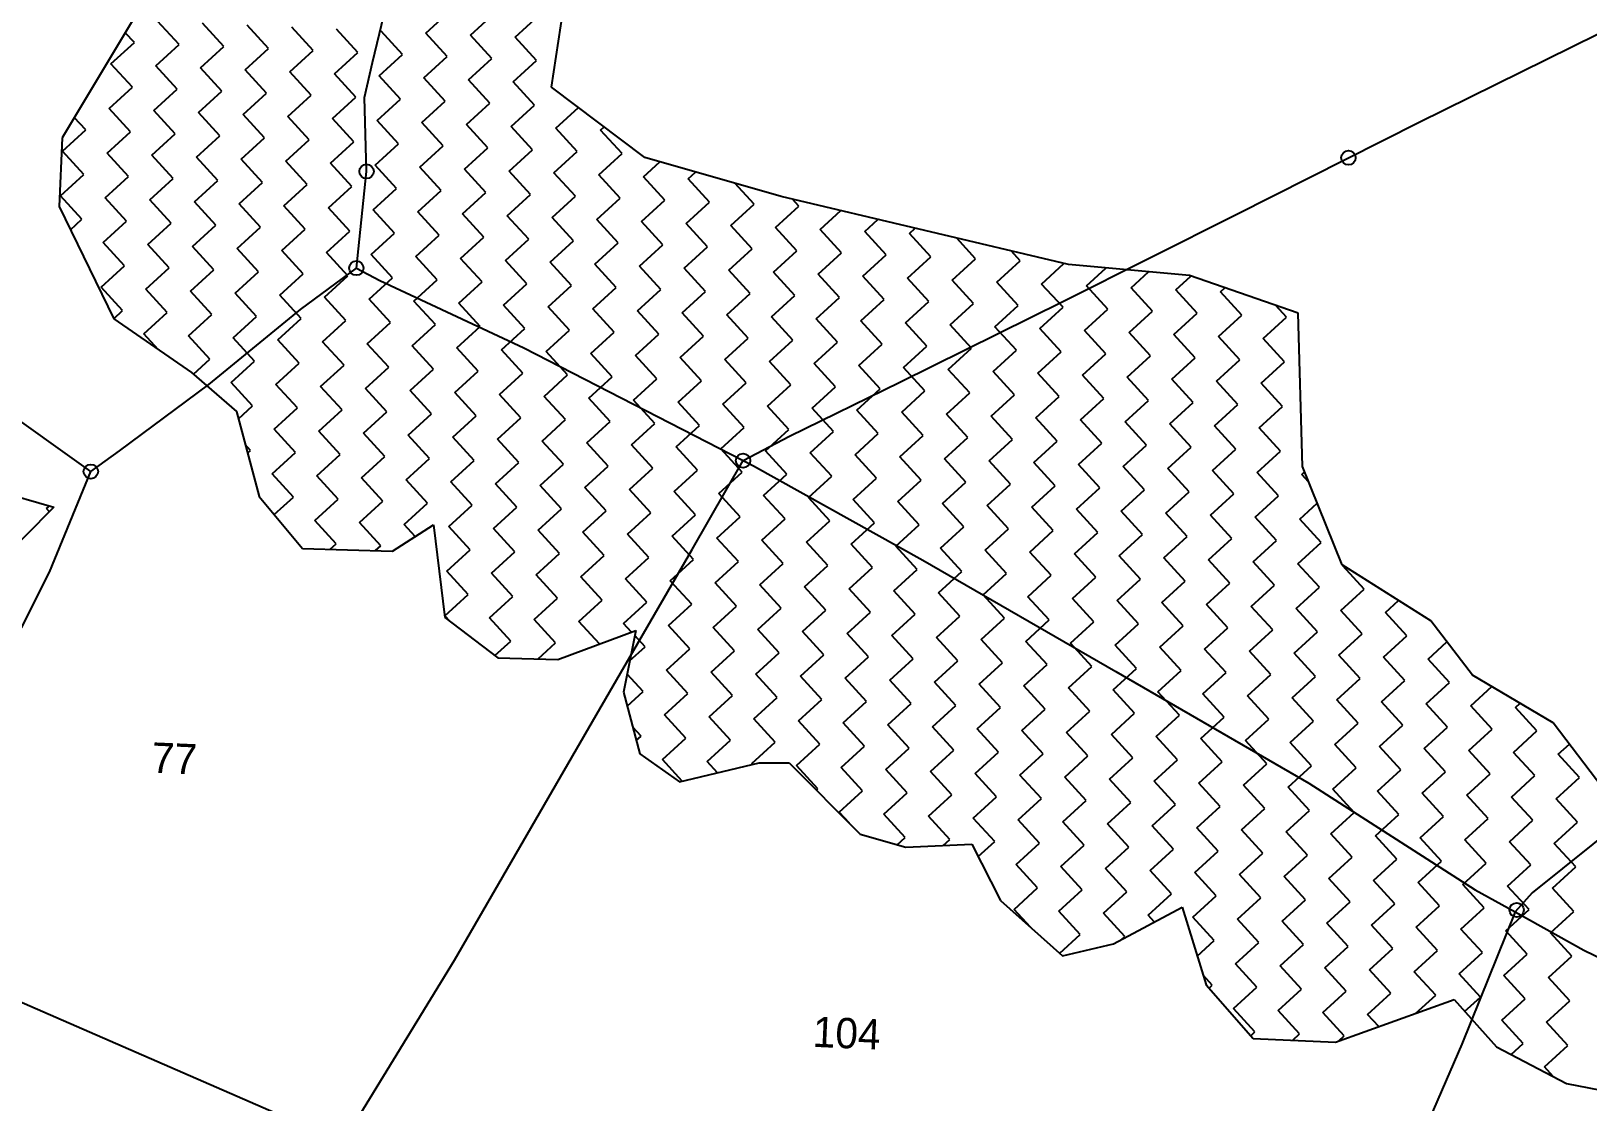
# Model space of a CAD drawing. Header units: metres. Extents: x 325382 to 334163, y 1808984 to 1815491.
# Drawn here: x 330274 to 331198, y 1812222 to 1812858 of the extents above; entities that cross this region are included whole.
import ezdxf

# ---------------------------------------------------------------- set-up
doc = ezdxf.new("R2010")
doc.units = ezdxf.units.M
doc.header["$MEASUREMENT"] = 0
for name, color, linetype in [('POLY_HATCH', 12, 'Continuous'), ('POLY_PARCEL', 6, 'Continuous'), ('TEXT_PARCEL', 7, 'Continuous')]:
    doc.layers.add(name, color=color, linetype=linetype)
doc.styles.add('TEXT_MAP', font='', dxfattribs={"height": 1.8})
doc.styles.get('TEXT_MAP').set_extended_font_data('Kruti Dev 050')

msp = doc.modelspace()

# ---------------------------------------------------------------- linework, layer by layer
for centre in [(331055.61, 1812782.65), (330472.89, 1812774.54), (330466.86, 1812717.14), (330696.37, 1812602.82), (330309.29, 1812596.34), (331155.44, 1812336.03)]:
    msp.add_circle(centre, 4.26)
at = {"layer": 'POLY_HATCH'}
for p, q in [((330343.55, 1812879.92), (330292.23, 1812794.44)), ((330582.59, 1812824.52), (330589.51, 1812870.01)), ((330638.05, 1812782.83), (330582.59, 1812824.52)), ((330292.23, 1812794.44), (330290.43, 1812753.73)), ((330718.88, 1812759.64), (330638.05, 1812782.83)), ((330290.43, 1812753.73), (330322.88, 1812687.02)), ((330889.47, 1812719.18), (330718.88, 1812759.64)), ((330961.22, 1812712.74), (330889.47, 1812719.18)), ((331025.72, 1812690.28), (330961.22, 1812712.74)), ((331028.29, 1812599.28), (331025.72, 1812690.28)), ((330322.88, 1812687.02), (330369.12, 1812655.07)), ((330369.12, 1812655.07), (330395.65, 1812632.01)), ((330395.65, 1812632.01), (330409.2, 1812581.52)), ((331051.92, 1812541), (331028.29, 1812599.28)), ((330241.23, 1812588.51), (330287.43, 1812575.26)), ((330409.2, 1812581.52), (330435, 1812550.62)), ((330287.43, 1812575.26), (330185.47, 1812472.55)), ((330488.39, 1812549.14), (330512.73, 1812564.7)), ((330512.73, 1812564.7), (330519.28, 1812509.77)), ((330435, 1812550.62), (330488.39, 1812549.14)), ((331104.47, 1812507.62), (331051.92, 1812541)), ((330519.28, 1812509.77), (330550.91, 1812485.66)), ((331129.24, 1812475.45), (331104.47, 1812507.62)), ((330586.4, 1812484.8), (330632.64, 1812501.93)), ((330632.64, 1812501.93), (330625.34, 1812465.34)), ((330550.91, 1812485.66), (330586.4, 1812484.8)), ((331177.11, 1812447.18), (331129.24, 1812475.45)), ((330625.34, 1812465.34), (330635.1, 1812428.7)), ((331206.5, 1812408.27), (331177.11, 1812447.18)), ((330635.1, 1812428.7), (330658.53, 1812412.05)), ((330658.53, 1812412.05), (330705.94, 1812423.45)), ((330705.94, 1812423.45), (330723.7, 1812423.38)), ((330723.7, 1812423.38), (330765.9, 1812381.05)), ((330765.9, 1812381.05), (330792.88, 1812373.22)), ((330792.88, 1812373.22), (330832.05, 1812375.05)), ((330832.05, 1812375.05), (330849.05, 1812341.64)), ((330849.05, 1812341.64), (330885.98, 1812308.78)), ((330916.15, 1812315.96), (330956.9, 1812337.59)), ((330956.9, 1812337.59), (330971.21, 1812291.53)), ((330885.98, 1812308.78), (330916.15, 1812315.96)), ((330971.21, 1812291.53), (330998.95, 1812259.78)), ((331047.89, 1812257.62), (331118.29, 1812282.76)), ((331118.29, 1812282.76), (331143.35, 1812254.68)), ((330998.95, 1812259.78), (331047.89, 1812257.62)), ((331143.35, 1812254.68), (331185.03, 1812232.97)), ((331185.03, 1812232.97), (331237.17, 1812222.86))]:
    msp.add_line(p, q, dxfattribs=at)
at = {"layer": 'POLY_HATCH', "linetype": 'Continuous'}
for p, q in [((330361.63, 1812849.85), (330348.95, 1812863.69)), ((330508.08, 1812856.67), (330521.93, 1812869.35)), ((330534.6, 1812855.5), (330548.45, 1812868.18)), ((330561.12, 1812854.33), (330574.97, 1812867.01)), ((330335.11, 1812851.02), (330329.73, 1812856.89)), ((330388.15, 1812848.68), (330375.47, 1812862.52)), ((330414.67, 1812847.51), (330402, 1812861.35)), ((330441.19, 1812846.34), (330428.52, 1812860.18)), ((330467.71, 1812845.17), (330455.04, 1812859.01)), ((330494.24, 1812844), (330481.56, 1812857.84)), ((330520.76, 1812842.83), (330508.08, 1812856.67)), ((330547.28, 1812841.66), (330534.6, 1812855.5)), ((330573.8, 1812840.49), (330561.12, 1812854.33)), ((330321.26, 1812838.34), (330335.11, 1812851.02)), ((330347.78, 1812837.17), (330361.63, 1812849.85)), ((330374.3, 1812836), (330388.15, 1812848.68)), ((330400.83, 1812834.83), (330414.67, 1812847.51)), ((330427.35, 1812833.66), (330441.19, 1812846.34)), ((330453.87, 1812832.49), (330467.71, 1812845.17)), ((330333.94, 1812824.49), (330321.26, 1812838.34)), ((330360.46, 1812823.32), (330347.78, 1812837.17)), ((330386.98, 1812822.15), (330374.3, 1812836)), ((330480.39, 1812831.32), (330494.24, 1812844)), ((330506.91, 1812830.15), (330520.76, 1812842.83)), ((330533.43, 1812828.98), (330547.28, 1812841.66)), ((330559.95, 1812827.81), (330573.8, 1812840.49)), ((330413.5, 1812820.99), (330400.83, 1812834.83)), ((330440.02, 1812819.82), (330427.35, 1812833.66)), ((330466.54, 1812818.65), (330453.87, 1812832.49)), ((330493.07, 1812817.48), (330480.39, 1812831.32)), ((330519.59, 1812816.31), (330506.91, 1812830.15)), ((330546.11, 1812815.14), (330533.43, 1812828.98)), ((330572.63, 1812813.97), (330559.95, 1812827.81)), ((330320.09, 1812811.82), (330333.94, 1812824.49)), ((330346.61, 1812810.65), (330360.46, 1812823.32)), ((330373.13, 1812809.48), (330386.98, 1812822.15)), ((330399.66, 1812808.31), (330413.5, 1812820.99)), ((330426.18, 1812807.14), (330440.02, 1812819.82)), ((330452.7, 1812805.97), (330466.54, 1812818.65)), ((330479.22, 1812804.8), (330493.07, 1812817.48)), ((330332.77, 1812797.97), (330320.09, 1812811.82)), ((330359.29, 1812796.8), (330346.61, 1812810.65)), ((330385.81, 1812795.63), (330373.13, 1812809.48)), ((330412.33, 1812794.46), (330399.66, 1812808.31)), ((330505.74, 1812803.63), (330519.59, 1812816.31)), ((330532.26, 1812802.46), (330546.11, 1812815.14)), ((330558.78, 1812801.29), (330572.63, 1812813.97)), ((330585.31, 1812800.12), (330598.72, 1812812.4)), ((330292.4, 1812786.47), (330306.25, 1812799.14)), ((330306.25, 1812799.14), (330299.48, 1812806.53)), ((330438.85, 1812793.29), (330426.18, 1812807.14)), ((330465.37, 1812792.12), (330452.7, 1812805.97)), ((330491.9, 1812790.95), (330479.22, 1812804.8)), ((330518.42, 1812789.79), (330505.74, 1812803.63)), ((330544.94, 1812788.62), (330532.26, 1812802.46)), ((330571.46, 1812787.45), (330558.78, 1812801.29)), ((330597.98, 1812786.28), (330585.31, 1812800.12)), ((330611.83, 1812798.95), (330613.98, 1812800.93)), ((330624.5, 1812785.11), (330611.83, 1812798.95)), ((330318.92, 1812785.3), (330332.77, 1812797.97)), ((330345.44, 1812784.13), (330359.29, 1812796.8)), ((330371.97, 1812782.96), (330385.81, 1812795.63)), ((330398.49, 1812781.79), (330412.33, 1812794.46)), ((330425.01, 1812780.62), (330438.85, 1812793.29)), ((330451.53, 1812779.45), (330465.37, 1812792.12)), ((330478.05, 1812778.28), (330491.9, 1812790.95)), ((330504.57, 1812777.11), (330518.42, 1812789.79)), ((330305.08, 1812772.62), (330292.4, 1812786.47)), ((330331.6, 1812771.45), (330318.92, 1812785.3)), ((330358.12, 1812770.28), (330345.44, 1812784.13)), ((330384.64, 1812769.11), (330371.97, 1812782.96)), ((330411.16, 1812767.94), (330398.49, 1812781.79)), ((330437.68, 1812766.77), (330425.01, 1812780.62)), ((330531.09, 1812775.94), (330544.94, 1812788.62)), ((330557.61, 1812774.77), (330571.46, 1812787.45)), ((330584.14, 1812773.6), (330597.98, 1812786.28)), ((330610.66, 1812772.43), (330624.5, 1812785.11)), ((330637.18, 1812771.26), (330647.01, 1812780.26)), ((330291.23, 1812759.95), (330305.08, 1812772.62)), ((330317.75, 1812758.78), (330331.6, 1812771.45)), ((330464.21, 1812765.6), (330451.53, 1812779.45)), ((330490.73, 1812764.43), (330478.05, 1812778.28)), ((330517.25, 1812763.26), (330504.57, 1812777.11)), ((330543.77, 1812762.09), (330531.09, 1812775.94)), ((330570.29, 1812760.92), (330557.61, 1812774.77)), ((330596.81, 1812759.76), (330584.14, 1812773.6)), ((330623.33, 1812758.59), (330610.66, 1812772.43)), ((330649.85, 1812757.42), (330637.18, 1812771.26)), ((330663.7, 1812770.09), (330668.17, 1812774.19)), ((330344.27, 1812757.61), (330358.12, 1812770.28)), ((330370.8, 1812756.44), (330384.64, 1812769.11)), ((330397.32, 1812755.27), (330411.16, 1812767.94)), ((330423.84, 1812754.1), (330437.68, 1812766.77)), ((330450.36, 1812752.93), (330464.21, 1812765.6)), ((330476.88, 1812751.76), (330490.73, 1812764.43)), ((330503.4, 1812750.59), (330517.25, 1812763.26)), ((330529.92, 1812749.42), (330543.77, 1812762.09)), ((330676.38, 1812756.25), (330663.7, 1812770.09)), ((330702.9, 1812755.08), (330691.53, 1812767.49)), ((330303.91, 1812746.1), (330291.23, 1812759.95)), ((330330.43, 1812744.93), (330317.75, 1812758.78)), ((330356.95, 1812743.76), (330344.27, 1812757.61)), ((330383.47, 1812742.59), (330370.8, 1812756.44)), ((330409.99, 1812741.42), (330397.32, 1812755.27)), ((330436.51, 1812740.25), (330423.84, 1812754.1)), ((330463.04, 1812739.08), (330450.36, 1812752.93)), ((330556.44, 1812748.25), (330570.29, 1812760.92)), ((330582.97, 1812747.08), (330596.81, 1812759.76)), ((330609.49, 1812745.91), (330623.33, 1812758.59)), ((330636.01, 1812744.74), (330649.85, 1812757.42)), ((330662.53, 1812743.57), (330676.38, 1812756.25)), ((330689.05, 1812742.4), (330702.9, 1812755.08)), ((330715.57, 1812741.23), (330729.42, 1812753.91)), ((330729.42, 1812753.91), (330725.63, 1812758.04)), ((330297.15, 1812739.91), (330303.91, 1812746.1)), ((330316.58, 1812732.25), (330330.43, 1812744.93)), ((330343.1, 1812731.08), (330356.95, 1812743.76)), ((330489.56, 1812737.91), (330476.88, 1812751.76)), ((330516.08, 1812736.74), (330503.4, 1812750.59)), ((330542.6, 1812735.57), (330529.92, 1812749.42)), ((330569.12, 1812734.4), (330556.44, 1812748.25)), ((330595.64, 1812733.23), (330582.97, 1812747.08)), ((330622.16, 1812732.06), (330609.49, 1812745.91)), ((330648.68, 1812730.89), (330636.01, 1812744.74)), ((330675.21, 1812729.73), (330662.53, 1812743.57)), ((330742.09, 1812740.06), (330754.3, 1812751.24)), ((330768.62, 1812738.89), (330776.38, 1812746)), ((330369.63, 1812729.91), (330383.47, 1812742.59)), ((330396.15, 1812728.75), (330409.99, 1812741.42)), ((330422.67, 1812727.58), (330436.51, 1812740.25)), ((330449.19, 1812726.41), (330463.04, 1812739.08)), ((330475.71, 1812725.24), (330489.56, 1812737.91)), ((330502.23, 1812724.07), (330516.08, 1812736.74)), ((330528.75, 1812722.9), (330542.6, 1812735.57)), ((330555.28, 1812721.73), (330569.12, 1812734.4)), ((330701.73, 1812728.56), (330689.05, 1812742.4)), ((330728.25, 1812727.39), (330715.57, 1812741.23)), ((330754.77, 1812726.22), (330742.09, 1812740.06)), ((330781.29, 1812725.05), (330768.62, 1812738.89)), ((330795.14, 1812737.72), (330798.46, 1812740.77)), ((330807.81, 1812723.88), (330795.14, 1812737.72)), ((330834.33, 1812722.71), (330823.16, 1812734.91)), ((330329.26, 1812718.41), (330316.58, 1812732.25)), ((330355.78, 1812717.24), (330343.1, 1812731.08)), ((330382.3, 1812716.07), (330369.63, 1812729.91)), ((330408.82, 1812714.9), (330396.15, 1812728.75)), ((330435.34, 1812713.73), (330422.67, 1812727.58)), ((330461.87, 1812712.56), (330449.19, 1812726.41)), ((330488.39, 1812711.39), (330475.71, 1812725.24)), ((330581.8, 1812720.56), (330595.64, 1812733.23)), ((330608.32, 1812719.39), (330622.16, 1812732.06)), ((330634.84, 1812718.22), (330648.68, 1812730.89)), ((330661.36, 1812717.05), (330675.21, 1812729.73)), ((330687.88, 1812715.88), (330701.73, 1812728.56)), ((330714.4, 1812714.71), (330728.25, 1812727.39)), ((330740.92, 1812713.54), (330754.77, 1812726.22)), ((330767.45, 1812712.37), (330781.29, 1812725.05)), ((330860.85, 1812721.54), (330855.67, 1812727.2)), ((330315.41, 1812705.73), (330329.26, 1812718.41)), ((330341.94, 1812704.56), (330355.78, 1812717.24)), ((330368.46, 1812703.39), (330382.3, 1812716.07)), ((330514.91, 1812710.22), (330502.23, 1812724.07)), ((330541.43, 1812709.05), (330528.75, 1812722.9)), ((330567.95, 1812707.88), (330555.28, 1812721.73)), ((330594.47, 1812706.71), (330581.8, 1812720.56)), ((330620.99, 1812705.54), (330608.32, 1812719.39)), ((330647.51, 1812704.37), (330634.84, 1812718.22)), ((330674.04, 1812703.2), (330661.36, 1812717.05)), ((330700.56, 1812702.03), (330687.88, 1812715.88)), ((330793.97, 1812711.2), (330807.81, 1812723.88)), ((330820.49, 1812710.03), (330834.33, 1812722.71)), ((330847.01, 1812708.86), (330860.85, 1812721.54)), ((330873.53, 1812707.69), (330886.78, 1812719.82)), ((330900.05, 1812706.52), (330911.7, 1812717.19)), ((330394.98, 1812702.22), (330408.82, 1812714.9)), ((330421.5, 1812701.05), (330435.34, 1812713.73)), ((330448.02, 1812699.88), (330461.87, 1812712.56)), ((330474.54, 1812698.72), (330488.39, 1812711.39)), ((330501.06, 1812697.55), (330514.91, 1812710.22)), ((330527.58, 1812696.38), (330541.43, 1812709.05)), ((330554.11, 1812695.21), (330567.95, 1812707.88)), ((330580.63, 1812694.04), (330594.47, 1812706.71)), ((330727.08, 1812700.86), (330714.4, 1812714.71)), ((330753.6, 1812699.69), (330740.92, 1812713.54)), ((330780.12, 1812698.53), (330767.45, 1812712.37)), ((330806.64, 1812697.36), (330793.97, 1812711.2)), ((330833.16, 1812696.19), (330820.49, 1812710.03)), ((330859.69, 1812695.02), (330847.01, 1812708.86)), ((330886.21, 1812693.85), (330873.53, 1812707.69)), ((330912.73, 1812692.68), (330900.05, 1812706.52)), ((330926.57, 1812705.35), (330937.02, 1812714.92)), ((330953.09, 1812704.18), (330962.11, 1812712.44)), ((330328.09, 1812691.89), (330315.41, 1812705.73)), ((330354.61, 1812690.72), (330341.94, 1812704.56)), ((330381.13, 1812689.55), (330368.46, 1812703.39)), ((330407.65, 1812688.38), (330394.98, 1812702.22)), ((330434.17, 1812687.21), (330421.5, 1812701.05)), ((330460.7, 1812686.04), (330448.02, 1812699.88)), ((330487.22, 1812684.87), (330474.54, 1812698.72)), ((330513.74, 1812683.7), (330501.06, 1812697.55)), ((330607.15, 1812692.87), (330620.99, 1812705.54)), ((330633.67, 1812691.7), (330647.51, 1812704.37)), ((330660.19, 1812690.53), (330674.04, 1812703.2)), ((330686.71, 1812689.36), (330700.56, 1812702.03)), ((330713.23, 1812688.19), (330727.08, 1812700.86)), ((330739.75, 1812687.02), (330753.6, 1812699.69)), ((330766.28, 1812685.85), (330780.12, 1812698.53)), ((330792.8, 1812684.68), (330806.64, 1812697.36)), ((330939.25, 1812691.51), (330926.57, 1812705.35)), ((330965.77, 1812690.34), (330953.09, 1812704.18)), ((330979.62, 1812703.01), (330982.24, 1812705.42)), ((330992.29, 1812689.17), (330979.62, 1812703.01)), ((330322.85, 1812687.09), (330328.09, 1812691.89)), ((330340.77, 1812678.04), (330354.61, 1812690.72)), ((330367.29, 1812676.87), (330381.13, 1812689.55)), ((330393.81, 1812675.7), (330407.65, 1812688.38)), ((330540.26, 1812682.53), (330527.58, 1812696.38)), ((330566.78, 1812681.36), (330554.11, 1812695.21)), ((330593.3, 1812680.19), (330580.63, 1812694.04)), ((330619.82, 1812679.02), (330607.15, 1812692.87)), ((330646.35, 1812677.85), (330633.67, 1812691.7)), ((330672.87, 1812676.68), (330660.19, 1812690.53)), ((330699.39, 1812675.51), (330686.71, 1812689.36)), ((330725.91, 1812674.34), (330713.23, 1812688.19)), ((330819.32, 1812683.51), (330833.16, 1812696.19)), ((330845.84, 1812682.34), (330859.69, 1812695.02)), ((330872.36, 1812681.17), (330886.21, 1812693.85)), ((330898.88, 1812680), (330912.73, 1812692.68)), ((330925.4, 1812678.83), (330939.25, 1812691.51)), ((330951.92, 1812677.66), (330965.77, 1812690.34)), ((330978.45, 1812676.49), (330992.29, 1812689.17)), ((331004.97, 1812675.32), (331018.81, 1812688)), ((331018.81, 1812688), (331012.52, 1812694.87)), ((330420.33, 1812674.53), (330434.17, 1812687.21)), ((330446.85, 1812673.36), (330460.7, 1812686.04)), ((330473.37, 1812672.19), (330487.22, 1812684.87)), ((330499.89, 1812671.02), (330513.74, 1812683.7)), ((330526.41, 1812669.85), (330540.26, 1812682.53)), ((330552.94, 1812668.69), (330566.78, 1812681.36)), ((330579.46, 1812667.52), (330593.3, 1812680.19)), ((330605.98, 1812666.35), (330619.82, 1812679.02)), ((330752.43, 1812673.17), (330739.75, 1812687.02)), ((330778.95, 1812672), (330766.28, 1812685.85)), ((330805.47, 1812670.83), (330792.8, 1812684.68)), ((330831.99, 1812669.66), (330819.32, 1812683.51)), ((330858.52, 1812668.5), (330845.84, 1812682.34)), ((330885.04, 1812667.33), (330872.36, 1812681.17)), ((330911.56, 1812666.16), (330898.88, 1812680)), ((330938.08, 1812664.99), (330925.4, 1812678.83)), ((330349.18, 1812668.85), (330340.77, 1812678.04)), ((330379.96, 1812663.03), (330367.29, 1812676.87)), ((330406.48, 1812661.86), (330393.81, 1812675.7)), ((330433.01, 1812660.69), (330420.33, 1812674.53)), ((330459.53, 1812659.52), (330446.85, 1812673.36)), ((330486.05, 1812658.35), (330473.37, 1812672.19)), ((330512.57, 1812657.18), (330499.89, 1812671.02)), ((330539.09, 1812656.01), (330526.41, 1812669.85)), ((330632.5, 1812665.18), (330646.35, 1812677.85)), ((330659.02, 1812664.01), (330672.87, 1812676.68)), ((330685.54, 1812662.84), (330699.39, 1812675.51)), ((330712.06, 1812661.67), (330725.91, 1812674.34)), ((330738.58, 1812660.5), (330752.43, 1812673.17)), ((330765.11, 1812659.33), (330778.95, 1812672)), ((330791.63, 1812658.16), (330805.47, 1812670.83)), ((330818.15, 1812656.99), (330831.99, 1812669.66)), ((330964.6, 1812663.82), (330951.92, 1812677.66)), ((330991.12, 1812662.65), (330978.45, 1812676.49)), ((331017.64, 1812661.48), (331004.97, 1812675.32)), ((330370.22, 1812654.11), (330379.96, 1812663.03)), ((330392.64, 1812649.18), (330406.48, 1812661.86)), ((330419.16, 1812648.01), (330433.01, 1812660.69)), ((330565.61, 1812654.84), (330552.94, 1812668.69)), ((330592.13, 1812653.67), (330579.46, 1812667.52)), ((330618.65, 1812652.5), (330605.98, 1812666.35)), ((330645.18, 1812651.33), (330632.5, 1812665.18)), ((330671.7, 1812650.16), (330659.02, 1812664.01)), ((330698.22, 1812648.99), (330685.54, 1812662.84)), ((330724.74, 1812647.82), (330712.06, 1812661.67)), ((330751.26, 1812646.65), (330738.58, 1812660.5)), ((330844.67, 1812655.82), (330858.52, 1812668.5)), ((330871.19, 1812654.65), (330885.04, 1812667.33)), ((330897.71, 1812653.48), (330911.56, 1812666.16)), ((330924.23, 1812652.31), (330938.08, 1812664.99)), ((330950.76, 1812651.14), (330964.6, 1812663.82)), ((330977.28, 1812649.97), (330991.12, 1812662.65)), ((331003.8, 1812648.8), (331017.64, 1812661.48)), ((330445.68, 1812646.84), (330459.53, 1812659.52)), ((330472.2, 1812645.67), (330486.05, 1812658.35)), ((330498.72, 1812644.5), (330512.57, 1812657.18)), ((330525.25, 1812643.33), (330539.09, 1812656.01)), ((330551.77, 1812642.16), (330565.61, 1812654.84)), ((330578.29, 1812640.99), (330592.13, 1812653.67)), ((330604.81, 1812639.82), (330618.65, 1812652.5)), ((330631.33, 1812638.65), (330645.18, 1812651.33)), ((330777.78, 1812645.48), (330765.11, 1812659.33)), ((330804.3, 1812644.31), (330791.63, 1812658.16)), ((330830.82, 1812643.14), (330818.15, 1812656.99)), ((330857.35, 1812641.97), (330844.67, 1812655.82)), ((330883.87, 1812640.8), (330871.19, 1812654.65)), ((330910.39, 1812639.63), (330897.71, 1812653.48)), ((330936.91, 1812638.47), (330924.23, 1812652.31)), ((330963.43, 1812637.3), (330950.76, 1812651.14)), ((330405.31, 1812635.34), (330392.64, 1812649.18)), ((330431.84, 1812634.17), (330419.16, 1812648.01)), ((330458.36, 1812633), (330445.68, 1812646.84)), ((330484.88, 1812631.83), (330472.2, 1812645.67)), ((330511.4, 1812630.66), (330498.72, 1812644.5)), ((330537.92, 1812629.49), (330525.25, 1812643.33)), ((330564.44, 1812628.32), (330551.77, 1812642.16)), ((330657.85, 1812637.49), (330671.7, 1812650.16)), ((330684.37, 1812636.32), (330698.22, 1812648.99)), ((330710.89, 1812635.15), (330724.74, 1812647.82)), ((330737.42, 1812633.98), (330751.26, 1812646.65)), ((330763.94, 1812632.81), (330777.78, 1812645.48)), ((330790.46, 1812631.64), (330804.3, 1812644.31)), ((330816.98, 1812630.47), (330830.82, 1812643.14)), ((330843.5, 1812629.3), (330857.35, 1812641.97)), ((330989.95, 1812636.13), (330977.28, 1812649.97)), ((331016.47, 1812634.96), (331003.8, 1812648.8)), ((330396.84, 1812627.58), (330405.31, 1812635.34)), ((330417.99, 1812621.49), (330431.84, 1812634.17)), ((330444.51, 1812620.32), (330458.36, 1812633)), ((330590.96, 1812627.15), (330578.29, 1812640.99)), ((330617.48, 1812625.98), (330604.81, 1812639.82)), ((330644.01, 1812624.81), (330631.33, 1812638.65)), ((330670.53, 1812623.64), (330657.85, 1812637.49)), ((330697.05, 1812622.47), (330684.37, 1812636.32)), ((330723.57, 1812621.3), (330710.89, 1812635.15)), ((330750.09, 1812620.13), (330737.42, 1812633.98)), ((330776.61, 1812618.96), (330763.94, 1812632.81)), ((330870.02, 1812628.13), (330883.87, 1812640.8)), ((330896.54, 1812626.96), (330910.39, 1812639.63)), ((330923.06, 1812625.79), (330936.91, 1812638.47)), ((330949.59, 1812624.62), (330963.43, 1812637.3)), ((330976.11, 1812623.45), (330989.95, 1812636.13)), ((331002.63, 1812622.28), (331016.47, 1812634.96)), ((330471.03, 1812619.15), (330484.88, 1812631.83)), ((330497.55, 1812617.98), (330511.4, 1812630.66)), ((330524.08, 1812616.81), (330537.92, 1812629.49)), ((330550.6, 1812615.64), (330564.44, 1812628.32)), ((330577.12, 1812614.47), (330590.96, 1812627.15)), ((330603.64, 1812613.3), (330617.48, 1812625.98)), ((330630.16, 1812612.13), (330644.01, 1812624.81)), ((330656.68, 1812610.96), (330670.53, 1812623.64)), ((330803.13, 1812617.79), (330790.46, 1812631.64)), ((330829.66, 1812616.62), (330816.98, 1812630.47)), ((330856.18, 1812615.45), (330843.5, 1812629.3)), ((330882.7, 1812614.28), (330870.02, 1812628.13)), ((330909.22, 1812613.11), (330896.54, 1812626.96)), ((330935.74, 1812611.94), (330923.06, 1812625.79)), ((330962.26, 1812610.77), (330949.59, 1812624.62)), ((330988.78, 1812609.6), (330976.11, 1812623.45)), ((330430.67, 1812607.65), (330417.99, 1812621.49)), ((330457.19, 1812606.48), (330444.51, 1812620.32)), ((330483.71, 1812605.31), (330471.03, 1812619.15)), ((330510.23, 1812604.14), (330497.55, 1812617.98)), ((330536.75, 1812602.97), (330524.08, 1812616.81)), ((330563.27, 1812601.8), (330550.6, 1812615.64)), ((330589.79, 1812600.63), (330577.12, 1812614.47)), ((330683.2, 1812609.79), (330697.05, 1812622.47)), ((330709.72, 1812608.62), (330723.57, 1812621.3)), ((330736.25, 1812607.46), (330750.09, 1812620.13)), ((330762.77, 1812606.29), (330776.61, 1812618.96)), ((330789.29, 1812605.12), (330803.13, 1812617.79)), ((330815.81, 1812603.95), (330829.66, 1812616.62)), ((330842.33, 1812602.78), (330856.18, 1812615.45)), ((330868.85, 1812601.61), (330882.7, 1812614.28)), ((331015.3, 1812608.44), (331002.63, 1812622.28)), ((330404.14, 1812608.81), (330400.94, 1812612.32)), ((330402.32, 1812607.15), (330404.14, 1812608.81)), ((330416.82, 1812594.97), (330430.67, 1812607.65)), ((330443.34, 1812593.8), (330457.19, 1812606.48)), ((330469.86, 1812592.63), (330483.71, 1812605.31)), ((330616.32, 1812599.46), (330603.64, 1812613.3)), ((330642.84, 1812598.29), (330630.16, 1812612.13)), ((330669.36, 1812597.12), (330656.68, 1812610.96)), ((330695.88, 1812595.95), (330683.2, 1812609.79)), ((330722.4, 1812594.78), (330709.72, 1812608.62)), ((330748.92, 1812593.61), (330736.25, 1812607.46)), ((330775.44, 1812592.44), (330762.77, 1812606.29)), ((330801.96, 1812591.27), (330789.29, 1812605.12)), ((330895.37, 1812600.44), (330909.22, 1812613.11)), ((330921.89, 1812599.27), (330935.74, 1812611.94)), ((330948.42, 1812598.1), (330962.26, 1812610.77)), ((330974.94, 1812596.93), (330988.78, 1812609.6)), ((331001.46, 1812595.76), (331015.3, 1812608.44)), ((330496.38, 1812591.46), (330510.23, 1812604.14)), ((330522.91, 1812590.29), (330536.75, 1812602.97)), ((330549.43, 1812589.12), (330563.27, 1812601.8)), ((330575.95, 1812587.95), (330589.79, 1812600.63)), ((330602.47, 1812586.78), (330616.32, 1812599.46)), ((330628.99, 1812585.61), (330642.84, 1812598.29)), ((330655.51, 1812584.44), (330669.36, 1812597.12)), ((330682.03, 1812583.27), (330695.88, 1812595.95)), ((330828.49, 1812590.1), (330815.81, 1812603.95)), ((330855.01, 1812588.93), (330842.33, 1812602.78)), ((330881.53, 1812587.76), (330868.85, 1812601.61)), ((330908.05, 1812586.59), (330895.37, 1812600.44)), ((330934.57, 1812585.42), (330921.89, 1812599.27)), ((330961.09, 1812584.25), (330948.42, 1812598.1)), ((330987.61, 1812583.08), (330974.94, 1812596.93)), ((331014.13, 1812581.91), (331001.46, 1812595.76)), ((331027.98, 1812594.59), (331029.6, 1812596.07)), ((330429.5, 1812581.12), (330416.82, 1812594.97)), ((330456.02, 1812579.95), (330443.34, 1812593.8)), ((330482.54, 1812578.78), (330469.86, 1812592.63)), ((330509.06, 1812577.62), (330496.38, 1812591.46)), ((330535.58, 1812576.45), (330522.91, 1812590.29)), ((330562.1, 1812575.28), (330549.43, 1812589.12)), ((330588.62, 1812574.11), (330575.95, 1812587.95)), ((330615.15, 1812572.94), (330602.47, 1812586.78)), ((330708.55, 1812582.1), (330722.4, 1812594.78)), ((330735.08, 1812580.93), (330748.92, 1812593.61)), ((330761.6, 1812579.76), (330775.44, 1812592.44)), ((330788.12, 1812578.59), (330801.96, 1812591.27)), ((330814.64, 1812577.43), (330828.49, 1812590.1)), ((330841.16, 1812576.26), (330855.01, 1812588.93)), ((330867.68, 1812575.09), (330881.53, 1812587.76)), ((330894.2, 1812573.92), (330908.05, 1812586.59)), ((331031.95, 1812590.25), (331027.98, 1812594.59)), ((330418.18, 1812570.76), (330429.5, 1812581.12)), ((330442.17, 1812567.28), (330456.02, 1812579.95)), ((330468.69, 1812566.11), (330482.54, 1812578.78)), ((330495.21, 1812564.94), (330509.06, 1812577.62)), ((330641.67, 1812571.77), (330628.99, 1812585.61)), ((330668.19, 1812570.6), (330655.51, 1812584.44)), ((330694.71, 1812569.43), (330682.03, 1812583.27)), ((330721.23, 1812568.26), (330708.55, 1812582.1)), ((330747.75, 1812567.09), (330735.08, 1812580.93)), ((330774.27, 1812565.92), (330761.6, 1812579.76)), ((330800.79, 1812564.75), (330788.12, 1812578.59)), ((330827.32, 1812563.58), (330814.64, 1812577.43)), ((330920.73, 1812572.75), (330934.57, 1812585.42)), ((330947.25, 1812571.58), (330961.09, 1812584.25)), ((330973.77, 1812570.41), (330987.61, 1812583.08)), ((331000.29, 1812569.24), (331014.13, 1812581.91)), ((331026.81, 1812568.07), (331037.12, 1812577.51)), ((330283.04, 1812574.3), (330284.89, 1812575.98)), ((330284.69, 1812572.5), (330283.04, 1812574.3)), ((330521.74, 1812563.77), (330535.58, 1812576.45)), ((330548.26, 1812562.6), (330562.1, 1812575.28)), ((330574.78, 1812561.43), (330588.62, 1812574.11)), ((330601.3, 1812560.26), (330615.15, 1812572.94)), ((330627.82, 1812559.09), (330641.67, 1812571.77)), ((330654.34, 1812557.92), (330668.19, 1812570.6)), ((330680.86, 1812556.75), (330694.71, 1812569.43)), ((330707.39, 1812555.58), (330721.23, 1812568.26)), ((330853.84, 1812562.41), (330841.16, 1812576.26)), ((330880.36, 1812561.24), (330867.68, 1812575.09)), ((330906.88, 1812560.07), (330894.2, 1812573.92)), ((330933.4, 1812558.9), (330920.73, 1812572.75)), ((330959.92, 1812557.73), (330947.25, 1812571.58)), ((330986.44, 1812556.56), (330973.77, 1812570.41)), ((331012.96, 1812555.39), (331000.29, 1812569.24)), ((331039.49, 1812554.22), (331026.81, 1812568.07)), ((330454.85, 1812553.43), (330442.17, 1812567.28)), ((330481.37, 1812552.26), (330468.69, 1812566.11)), ((330501.82, 1812557.73), (330495.21, 1812564.94)), ((330534.41, 1812549.92), (330521.74, 1812563.77)), ((330560.93, 1812548.75), (330548.26, 1812562.6)), ((330587.45, 1812547.58), (330574.78, 1812561.43)), ((330613.98, 1812546.42), (330601.3, 1812560.26)), ((330640.5, 1812545.25), (330627.82, 1812559.09)), ((330733.91, 1812554.41), (330747.75, 1812567.09)), ((330760.43, 1812553.24), (330774.27, 1812565.92)), ((330786.95, 1812552.07), (330800.79, 1812564.75)), ((330813.47, 1812550.9), (330827.32, 1812563.58)), ((330839.99, 1812549.73), (330853.84, 1812562.41)), ((330866.51, 1812548.56), (330880.36, 1812561.24)), ((330893.03, 1812547.4), (330906.88, 1812560.07)), ((330919.56, 1812546.23), (330933.4, 1812558.9)), ((330451.29, 1812550.17), (330454.85, 1812553.43)), ((330478.27, 1812549.42), (330481.37, 1812552.26)), ((330520.57, 1812537.25), (330534.41, 1812549.92)), ((330667.02, 1812544.08), (330654.34, 1812557.92)), ((330693.54, 1812542.91), (330680.86, 1812556.75)), ((330720.06, 1812541.74), (330707.39, 1812555.58)), ((330746.58, 1812540.57), (330733.91, 1812554.41)), ((330773.1, 1812539.4), (330760.43, 1812553.24)), ((330799.62, 1812538.23), (330786.95, 1812552.07)), ((330826.15, 1812537.06), (330813.47, 1812550.9)), ((330852.67, 1812535.89), (330839.99, 1812549.73)), ((330946.08, 1812545.06), (330959.92, 1812557.73)), ((330972.6, 1812543.89), (330986.44, 1812556.56)), ((330999.12, 1812542.72), (331012.96, 1812555.39)), ((331025.64, 1812541.55), (331039.49, 1812554.22)), ((330547.09, 1812536.08), (330560.93, 1812548.75)), ((330573.61, 1812534.91), (330587.45, 1812547.58)), ((330600.13, 1812533.74), (330613.98, 1812546.42)), ((330626.65, 1812532.57), (330640.5, 1812545.25)), ((330653.17, 1812531.4), (330667.02, 1812544.08)), ((330679.69, 1812530.23), (330693.54, 1812542.91)), ((330706.22, 1812529.06), (330720.06, 1812541.74)), ((330732.74, 1812527.89), (330746.58, 1812540.57)), ((330879.19, 1812534.72), (330866.51, 1812548.56)), ((330905.71, 1812533.55), (330893.03, 1812547.4)), ((330932.23, 1812532.38), (330919.56, 1812546.23)), ((330958.75, 1812531.21), (330946.08, 1812545.06)), ((330985.27, 1812530.04), (330972.6, 1812543.89)), ((331011.8, 1812528.87), (330999.12, 1812542.72)), ((331038.32, 1812527.7), (331025.64, 1812541.55)), ((331052.16, 1812540.38), (331052.47, 1812540.65)), ((331064.84, 1812526.53), (331052.16, 1812540.38)), ((330533.24, 1812523.4), (330520.57, 1812537.25)), ((330559.76, 1812522.23), (330547.09, 1812536.08)), ((330586.29, 1812521.06), (330573.61, 1812534.91)), ((330612.81, 1812519.89), (330600.13, 1812533.74)), ((330639.33, 1812518.72), (330626.65, 1812532.57)), ((330665.85, 1812517.55), (330653.17, 1812531.4)), ((330759.26, 1812526.72), (330773.1, 1812539.4)), ((330785.78, 1812525.55), (330799.62, 1812538.23)), ((330812.3, 1812524.38), (330826.15, 1812537.06)), ((330838.82, 1812523.21), (330852.67, 1812535.89)), ((330865.34, 1812522.04), (330879.19, 1812534.72)), ((330891.86, 1812520.87), (330905.71, 1812533.55)), ((330918.39, 1812519.7), (330932.23, 1812532.38)), ((330944.91, 1812518.53), (330958.75, 1812531.21)), ((330519.4, 1812510.73), (330533.24, 1812523.4)), ((330545.92, 1812509.56), (330559.76, 1812522.23)), ((330692.37, 1812516.39), (330679.69, 1812530.23)), ((330718.89, 1812515.22), (330706.22, 1812529.06)), ((330745.41, 1812514.05), (330732.74, 1812527.89)), ((330771.93, 1812512.88), (330759.26, 1812526.72)), ((330798.46, 1812511.71), (330785.78, 1812525.55)), ((330824.98, 1812510.54), (330812.3, 1812524.38)), ((330851.5, 1812509.37), (330838.82, 1812523.21)), ((330878.02, 1812508.2), (330865.34, 1812522.04)), ((330971.43, 1812517.36), (330985.27, 1812530.04)), ((330997.95, 1812516.2), (331011.8, 1812528.87)), ((331024.47, 1812515.03), (331038.32, 1812527.7)), ((331050.99, 1812513.86), (331064.84, 1812526.53)), ((330572.44, 1812508.39), (330586.29, 1812521.06)), ((330598.96, 1812507.22), (330612.81, 1812519.89)), ((330625.48, 1812506.05), (330639.33, 1812518.72)), ((330652, 1812504.88), (330665.85, 1812517.55)), ((330678.52, 1812503.71), (330692.37, 1812516.39)), ((330705.05, 1812502.54), (330718.89, 1812515.22)), ((330731.57, 1812501.37), (330745.41, 1812514.05)), ((330758.09, 1812500.2), (330771.93, 1812512.88)), ((330904.54, 1812507.03), (330891.86, 1812520.87)), ((330931.06, 1812505.86), (330918.39, 1812519.7)), ((330957.58, 1812504.69), (330944.91, 1812518.53)), ((330984.1, 1812503.52), (330971.43, 1812517.36)), ((331010.63, 1812502.35), (330997.95, 1812516.2)), ((331037.15, 1812501.18), (331024.47, 1812515.03)), ((331063.67, 1812500.01), (331050.99, 1812513.86)), ((331077.51, 1812512.69), (331085.29, 1812519.8)), ((331090.19, 1812498.84), (331077.51, 1812512.69)), ((330522.57, 1812507.27), (330519.4, 1812510.73)), ((330558.59, 1812495.71), (330545.92, 1812509.56)), ((330585.12, 1812494.54), (330572.44, 1812508.39)), ((330611.11, 1812493.95), (330598.96, 1812507.22)), ((330630.11, 1812500.99), (330625.48, 1812506.05)), ((330664.68, 1812491.03), (330652, 1812504.88)), ((330691.2, 1812489.86), (330678.52, 1812503.71)), ((330784.61, 1812499.03), (330798.46, 1812511.71)), ((330811.13, 1812497.86), (330824.98, 1812510.54)), ((330837.65, 1812496.69), (330851.5, 1812509.37)), ((330864.17, 1812495.52), (330878.02, 1812508.2)), ((330890.7, 1812494.35), (330904.54, 1812507.03)), ((330917.22, 1812493.18), (330931.06, 1812505.86)), ((330943.74, 1812492.01), (330957.58, 1812504.69)), ((330970.26, 1812490.84), (330984.1, 1812503.52)), ((330549.11, 1812487.03), (330558.59, 1812495.71)), ((330574.78, 1812485.08), (330585.12, 1812494.54)), ((330638.16, 1812492.2), (330632.04, 1812498.89)), ((330717.72, 1812488.69), (330705.05, 1812502.54)), ((330744.24, 1812487.52), (330731.57, 1812501.37)), ((330770.76, 1812486.36), (330758.09, 1812500.2)), ((330797.29, 1812485.19), (330784.61, 1812499.03)), ((330823.81, 1812484.02), (330811.13, 1812497.86)), ((330850.33, 1812482.85), (330837.65, 1812496.69)), ((330876.85, 1812481.68), (330864.17, 1812495.52)), ((330903.37, 1812480.51), (330890.7, 1812494.35)), ((330996.78, 1812489.67), (331010.63, 1812502.35)), ((331023.3, 1812488.5), (331037.15, 1812501.18)), ((331049.82, 1812487.33), (331063.67, 1812500.01)), ((331076.34, 1812486.17), (331090.19, 1812498.84)), ((331102.87, 1812485), (331114.02, 1812495.21)), ((330629.04, 1812483.85), (330638.16, 1812492.2)), ((330650.83, 1812478.36), (330664.68, 1812491.03)), ((330677.36, 1812477.19), (330691.2, 1812489.86)), ((330703.88, 1812476.02), (330717.72, 1812488.69)), ((330730.4, 1812474.85), (330744.24, 1812487.52)), ((330756.92, 1812473.68), (330770.76, 1812486.36)), ((330783.44, 1812472.51), (330797.29, 1812485.19)), ((330929.89, 1812479.34), (330917.22, 1812493.18)), ((330956.41, 1812478.17), (330943.74, 1812492.01)), ((330982.93, 1812477), (330970.26, 1812490.84)), ((331009.46, 1812475.83), (330996.78, 1812489.67)), ((331035.98, 1812474.66), (331023.3, 1812488.5)), ((331062.5, 1812473.49), (331049.82, 1812487.33)), ((331089.02, 1812472.32), (331076.34, 1812486.17)), ((331115.54, 1812471.15), (331102.87, 1812485)), ((330636.99, 1812465.68), (330627.48, 1812476.06)), ((330663.51, 1812464.51), (330650.83, 1812478.36)), ((330690.03, 1812463.34), (330677.36, 1812477.19)), ((330716.55, 1812462.17), (330703.88, 1812476.02)), ((330809.96, 1812471.34), (330823.81, 1812484.02)), ((330836.48, 1812470.17), (330850.33, 1812482.85)), ((330863, 1812469), (330876.85, 1812481.68)), ((330889.53, 1812467.83), (330903.37, 1812480.51)), ((330916.05, 1812466.66), (330929.89, 1812479.34)), ((330942.57, 1812465.49), (330956.41, 1812478.17)), ((330969.09, 1812464.32), (330982.93, 1812477)), ((330995.61, 1812463.15), (331009.46, 1812475.83)), ((330627.55, 1812457.04), (330636.99, 1812465.68)), ((330743.07, 1812461), (330730.4, 1812474.85)), ((330769.59, 1812459.83), (330756.92, 1812473.68)), ((330796.12, 1812458.66), (330783.44, 1812472.51)), ((330822.64, 1812457.49), (330809.96, 1812471.34)), ((330849.16, 1812456.32), (330836.48, 1812470.17)), ((330875.68, 1812455.16), (330863, 1812469)), ((330902.2, 1812453.99), (330889.53, 1812467.83)), ((330928.72, 1812452.82), (330916.05, 1812466.66)), ((331022.13, 1812461.98), (331035.98, 1812474.66)), ((331048.65, 1812460.81), (331062.5, 1812473.49)), ((331075.17, 1812459.64), (331089.02, 1812472.32)), ((331101.7, 1812458.47), (331115.54, 1812471.15)), ((331128.22, 1812457.3), (331140.67, 1812468.7)), ((330649.66, 1812451.84), (330663.51, 1812464.51)), ((330676.19, 1812450.67), (330690.03, 1812463.34)), ((330702.71, 1812449.5), (330716.55, 1812462.17)), ((330729.23, 1812448.33), (330743.07, 1812461)), ((330755.75, 1812447.16), (330769.59, 1812459.83)), ((330782.27, 1812445.99), (330796.12, 1812458.66)), ((330808.79, 1812444.82), (330822.64, 1812457.49)), ((330955.24, 1812451.65), (330942.57, 1812465.49)), ((330981.77, 1812450.48), (330969.09, 1812464.32)), ((331008.29, 1812449.31), (330995.61, 1812463.15)), ((331034.81, 1812448.14), (331022.13, 1812461.98)), ((331061.33, 1812446.97), (331048.65, 1812460.81)), ((331087.85, 1812445.8), (331075.17, 1812459.64)), ((331114.37, 1812444.63), (331101.7, 1812458.47)), ((331140.89, 1812443.46), (331128.22, 1812457.3)), ((331154.74, 1812456.14), (331157.56, 1812458.72)), ((330662.34, 1812437.99), (330649.66, 1812451.84)), ((330688.86, 1812436.82), (330676.19, 1812450.67)), ((330715.38, 1812435.65), (330702.71, 1812449.5)), ((330741.9, 1812434.48), (330729.23, 1812448.33)), ((330835.31, 1812443.65), (330849.16, 1812456.32)), ((330861.83, 1812442.48), (330875.68, 1812455.16)), ((330888.36, 1812441.31), (330902.2, 1812453.99)), ((330914.88, 1812440.14), (330928.72, 1812452.82)), ((330941.4, 1812438.97), (330955.24, 1812451.65)), ((330967.92, 1812437.8), (330981.77, 1812450.48)), ((330994.44, 1812436.63), (331008.29, 1812449.31)), ((331020.96, 1812435.46), (331034.81, 1812448.14)), ((331167.41, 1812442.29), (331154.74, 1812456.14)), ((330635.82, 1812439.16), (330630.88, 1812444.56)), ((330633, 1812436.58), (330635.82, 1812439.16)), ((330648.49, 1812425.32), (330662.34, 1812437.99)), ((330768.43, 1812433.31), (330755.75, 1812447.16)), ((330794.95, 1812432.14), (330782.27, 1812445.99)), ((330821.47, 1812430.97), (330808.79, 1812444.82)), ((330847.99, 1812429.8), (330835.31, 1812443.65)), ((330874.51, 1812428.63), (330861.83, 1812442.48)), ((330901.03, 1812427.46), (330888.36, 1812441.31)), ((330927.55, 1812426.29), (330914.88, 1812440.14)), ((330954.07, 1812425.13), (330941.4, 1812438.97)), ((331047.48, 1812434.29), (331061.33, 1812446.97)), ((331074, 1812433.12), (331087.85, 1812445.8)), ((331100.53, 1812431.95), (331114.37, 1812444.63)), ((331127.05, 1812430.78), (331140.89, 1812443.46)), ((331153.57, 1812429.61), (331167.41, 1812442.29)), ((330675.02, 1812424.15), (330688.86, 1812436.82)), ((330701.54, 1812422.98), (330715.38, 1812435.65)), ((330728.06, 1812421.81), (330741.9, 1812434.48)), ((330754.58, 1812420.64), (330768.43, 1812433.31)), ((330781.1, 1812419.47), (330794.95, 1812432.14)), ((330807.62, 1812418.3), (330821.47, 1812430.97)), ((330834.14, 1812417.13), (330847.99, 1812429.8)), ((330980.6, 1812423.96), (330967.92, 1812437.8)), ((331007.12, 1812422.79), (330994.44, 1812436.63)), ((331033.64, 1812421.62), (331020.96, 1812435.46)), ((331060.16, 1812420.45), (331047.48, 1812434.29)), ((331086.68, 1812419.28), (331074, 1812433.12)), ((331113.2, 1812418.11), (331100.53, 1812431.95)), ((331139.72, 1812416.94), (331127.05, 1812430.78)), ((331166.24, 1812415.77), (331153.57, 1812429.61)), ((331180.09, 1812428.44), (331186.69, 1812434.49)), ((330660.26, 1812412.47), (330648.49, 1812425.32)), ((330681.12, 1812417.48), (330675.02, 1812424.15)), ((330701.98, 1812422.5), (330701.54, 1812422.98)), ((330740.73, 1812407.96), (330728.06, 1812421.81)), ((330767.26, 1812406.79), (330754.58, 1812420.64)), ((330860.66, 1812415.96), (330874.51, 1812428.63)), ((330887.19, 1812414.79), (330901.03, 1812427.46)), ((330913.71, 1812413.62), (330927.55, 1812426.29)), ((330940.23, 1812412.45), (330954.07, 1812425.13)), ((330966.75, 1812411.28), (330980.6, 1812423.96)), ((330993.27, 1812410.11), (331007.12, 1812422.79)), ((331019.79, 1812408.94), (331033.64, 1812421.62)), ((331046.31, 1812407.77), (331060.16, 1812420.45)), ((331192.77, 1812414.6), (331180.09, 1812428.44)), ((330793.78, 1812405.62), (330781.1, 1812419.47)), ((330820.3, 1812404.45), (330807.62, 1812418.3)), ((330846.82, 1812403.28), (330834.14, 1812417.13)), ((330873.34, 1812402.11), (330860.66, 1812415.96)), ((330899.86, 1812400.94), (330887.19, 1812414.79)), ((330926.38, 1812399.77), (330913.71, 1812413.62)), ((330952.9, 1812398.6), (330940.23, 1812412.45)), ((330979.43, 1812397.43), (330966.75, 1812411.28)), ((331072.84, 1812406.6), (331086.68, 1812419.28)), ((331099.36, 1812405.43), (331113.2, 1812418.11)), ((331125.88, 1812404.26), (331139.72, 1812416.94)), ((331152.4, 1812403.09), (331166.24, 1812415.77)), ((331178.92, 1812401.92), (331192.77, 1812414.6)), ((330739.86, 1812407.16), (330740.73, 1812407.96)), ((330753.41, 1812394.12), (330767.26, 1812406.79)), ((330779.93, 1812392.95), (330793.78, 1812405.62)), ((330806.45, 1812391.78), (330820.3, 1812404.45)), ((330832.97, 1812390.61), (330846.82, 1812403.28)), ((330859.5, 1812389.44), (330873.34, 1812402.11)), ((331005.95, 1812396.26), (330993.27, 1812410.11)), ((331032.47, 1812395.1), (331019.79, 1812408.94)), ((331058.99, 1812393.93), (331046.31, 1812407.77)), ((331085.51, 1812392.76), (331072.84, 1812406.6)), ((331112.03, 1812391.59), (331099.36, 1812405.43)), ((331138.55, 1812390.42), (331125.88, 1812404.26)), ((331165.08, 1812389.25), (331152.4, 1812403.09)), ((331191.6, 1812388.08), (331178.92, 1812401.92)), ((330759.47, 1812387.49), (330753.41, 1812394.12)), ((330792.61, 1812379.1), (330779.93, 1812392.95)), ((330819.13, 1812377.93), (330806.45, 1812391.78)), ((330886.02, 1812388.27), (330899.86, 1812400.94)), ((330912.54, 1812387.1), (330926.38, 1812399.77)), ((330939.06, 1812385.93), (330952.9, 1812398.6)), ((330965.58, 1812384.76), (330979.43, 1812397.43)), ((330992.1, 1812383.59), (331005.95, 1812396.26)), ((331018.62, 1812382.42), (331032.47, 1812395.1)), ((331045.14, 1812381.25), (331058.99, 1812393.93)), ((331071.67, 1812380.08), (331085.51, 1812392.76)), ((330845.65, 1812376.76), (330832.97, 1812390.61)), ((330872.17, 1812375.59), (330859.5, 1812389.44)), ((330898.69, 1812374.42), (330886.02, 1812388.27)), ((330925.21, 1812373.25), (330912.54, 1812387.1)), ((330951.74, 1812372.08), (330939.06, 1812385.93)), ((330978.26, 1812370.91), (330965.58, 1812384.76)), ((331004.78, 1812369.74), (330992.1, 1812383.59)), ((331098.19, 1812378.91), (331112.03, 1812391.59)), ((331124.71, 1812377.74), (331138.55, 1812390.42)), ((331151.23, 1812376.57), (331165.08, 1812389.25)), ((331177.75, 1812375.4), (331191.6, 1812388.08)), ((330787.8, 1812374.7), (330792.61, 1812379.1)), ((330815.12, 1812374.26), (330819.13, 1812377.93)), ((330835.78, 1812367.72), (330845.65, 1812376.76)), ((330858.33, 1812362.92), (330872.17, 1812375.59)), ((330884.85, 1812361.75), (330898.69, 1812374.42)), ((331031.3, 1812368.57), (331018.62, 1812382.42)), ((331057.82, 1812367.4), (331045.14, 1812381.25)), ((331084.34, 1812366.23), (331071.67, 1812380.08)), ((331110.86, 1812365.07), (331098.19, 1812378.91)), ((331137.38, 1812363.9), (331124.71, 1812377.74)), ((331163.91, 1812362.73), (331151.23, 1812376.57)), ((331190.43, 1812361.56), (331177.75, 1812375.4)), ((330911.37, 1812360.58), (330925.21, 1812373.25)), ((330937.89, 1812359.41), (330951.74, 1812372.08)), ((330964.41, 1812358.24), (330978.26, 1812370.91)), ((330990.93, 1812357.07), (331004.78, 1812369.74)), ((331017.45, 1812355.9), (331031.3, 1812368.57)), ((331043.97, 1812354.73), (331057.82, 1812367.4)), ((331070.5, 1812353.56), (331084.34, 1812366.23)), ((331097.02, 1812352.39), (331110.86, 1812365.07)), ((330871, 1812349.07), (330858.33, 1812362.92)), ((330897.52, 1812347.9), (330884.85, 1812361.75)), ((330924.04, 1812346.73), (330911.37, 1812360.58)), ((330950.57, 1812345.56), (330937.89, 1812359.41)), ((330977.09, 1812344.39), (330964.41, 1812358.24)), ((331003.61, 1812343.22), (330990.93, 1812357.07)), ((331030.13, 1812342.05), (331017.45, 1812355.9)), ((331123.54, 1812351.22), (331137.38, 1812363.9)), ((331150.06, 1812350.05), (331163.91, 1812362.73)), ((331176.58, 1812348.88), (331190.43, 1812361.56)), ((330857.16, 1812336.39), (330871, 1812349.07)), ((330883.68, 1812335.22), (330897.52, 1812347.9)), ((330910.2, 1812334.06), (330924.04, 1812346.73)), ((331056.65, 1812340.88), (331043.97, 1812354.73)), ((331083.17, 1812339.71), (331070.5, 1812353.56)), ((331109.69, 1812338.54), (331097.02, 1812352.39)), ((331136.21, 1812337.37), (331123.54, 1812351.22)), ((331162.74, 1812336.2), (331150.06, 1812350.05)), ((331189.26, 1812335.03), (331176.58, 1812348.88)), ((330866.87, 1812325.79), (330857.16, 1812336.39)), ((330936.72, 1812332.89), (330950.57, 1812345.56)), ((330963.24, 1812331.72), (330977.09, 1812344.39)), ((330989.76, 1812330.55), (331003.61, 1812343.22)), ((331016.28, 1812329.38), (331030.13, 1812342.05)), ((331042.81, 1812328.21), (331056.65, 1812340.88)), ((331069.33, 1812327.04), (331083.17, 1812339.71)), ((331095.85, 1812325.87), (331109.69, 1812338.54)), ((331122.37, 1812324.7), (331136.21, 1812337.37)), ((330896.35, 1812321.38), (330883.68, 1812335.22)), ((330922.87, 1812320.21), (330910.2, 1812334.06)), ((330940.42, 1812328.85), (330936.72, 1812332.89)), ((330975.92, 1812317.87), (330963.24, 1812331.72)), ((331002.44, 1812316.7), (330989.76, 1812330.55)), ((331028.96, 1812315.53), (331016.28, 1812329.38)), ((331055.48, 1812314.36), (331042.81, 1812328.21)), ((331148.89, 1812323.53), (331162.74, 1812336.2)), ((331175.41, 1812322.36), (331189.26, 1812335.03)), ((330884.26, 1812310.31), (330896.35, 1812321.38)), ((330921.12, 1812318.6), (330922.87, 1812320.21)), ((330965.88, 1812308.68), (330975.92, 1812317.87)), ((331082, 1812313.19), (331069.33, 1812327.04)), ((331108.52, 1812312.02), (331095.85, 1812325.87)), ((331135.04, 1812310.85), (331122.37, 1812324.7)), ((331161.57, 1812309.68), (331148.89, 1812323.53)), ((331188.09, 1812308.51), (331175.41, 1812322.36)), ((330988.59, 1812304.03), (331002.44, 1812316.7)), ((331015.11, 1812302.86), (331028.96, 1812315.53)), ((331041.64, 1812301.69), (331055.48, 1812314.36)), ((331068.16, 1812300.52), (331082, 1812313.19)), ((331094.68, 1812299.35), (331108.52, 1812312.02)), ((331121.2, 1812298.18), (331135.04, 1812310.85)), ((331147.72, 1812297.01), (331161.57, 1812309.68)), ((331001.27, 1812290.18), (330988.59, 1812304.03)), ((331027.79, 1812289.01), (331015.11, 1812302.86)), ((331054.31, 1812287.84), (331041.64, 1812301.69)), ((331080.83, 1812286.67), (331068.16, 1812300.52)), ((331174.24, 1812295.84), (331188.09, 1812308.51)), ((330974.75, 1812291.35), (330969.48, 1812297.1)), ((330972.87, 1812289.63), (330974.75, 1812291.35)), ((330987.42, 1812277.5), (331001.27, 1812290.18)), ((331107.35, 1812285.5), (331094.68, 1812299.35)), ((331133.88, 1812284.33), (331121.2, 1812298.18)), ((331160.4, 1812283.16), (331147.72, 1812297.01)), ((331186.92, 1812281.99), (331174.24, 1812295.84)), ((331013.94, 1812276.33), (331027.79, 1812289.01)), ((331040.47, 1812275.16), (331054.31, 1812287.84)), ((331066.99, 1812273.99), (331080.83, 1812286.67)), ((331095.46, 1812274.61), (331107.35, 1812285.5)), ((331124.53, 1812275.77), (331133.88, 1812284.33)), ((331146.55, 1812270.49), (331160.4, 1812283.16)), ((331173.07, 1812269.32), (331186.92, 1812281.99)), ((331000.1, 1812263.66), (330987.42, 1812277.5)), ((331026.62, 1812262.49), (331013.94, 1812276.33)), ((331053.14, 1812261.32), (331040.47, 1812275.16)), ((331073.58, 1812266.79), (331066.99, 1812273.99)), ((330997.58, 1812261.35), (331000.1, 1812263.66)), ((331022.53, 1812258.74), (331026.62, 1812262.49)), ((331159.23, 1812256.64), (331146.55, 1812270.49)), ((331185.75, 1812255.47), (331173.07, 1812269.32)), ((331049.88, 1812258.33), (331053.14, 1812261.32)), ((331152.1, 1812250.12), (331159.23, 1812256.64)), ((331171.9, 1812242.8), (331185.75, 1812255.47)), ((331177.14, 1812237.08), (331171.9, 1812242.8))]:
    msp.add_line(p, q, dxfattribs=at)
at = {"layer": 'POLY_PARCEL'}
for p, q in [((330476.38, 1812839.26), (330486.95, 1812883.16)), ((331097.62, 1812803.88), (331259.6, 1812883.78)), ((330471.76, 1812818.51), (330476.38, 1812839.26)), ((330472.89, 1812774.54), (330471.76, 1812818.51)), ((330989.01, 1812749), (331097.62, 1812803.88)), ((330466.86, 1812717.14), (330472.89, 1812774.54)), ((330886.46, 1812697.56), (330989.01, 1812749)), ((330433.68, 1812692.48), (330466.86, 1812717.14)), ((330466.86, 1812717.14), (330480.86, 1812709.77)), ((330480.86, 1812709.77), (330566.15, 1812669.79)), ((330789.46, 1812649.41), (330886.46, 1812697.56)), ((330379.3, 1812647.94), (330433.68, 1812692.48)), ((330566.15, 1812669.79), (330696.37, 1812602.82)), ((330309.29, 1812596.34), (330224.55, 1812656.79)), ((330326.23, 1812608.6), (330379.3, 1812647.94)), ((330723.89, 1812617.42), (330789.46, 1812649.41)), ((330696.37, 1812602.82), (330723.89, 1812617.42)), ((330309.29, 1812596.34), (330326.23, 1812608.6)), ((330284.76, 1812536.66), (330309.29, 1812596.34)), ((330666.08, 1812549.97), (330696.37, 1812602.82)), ((330696.37, 1812602.82), (330702.48, 1812599.67)), ((330702.48, 1812599.67), (330803, 1812543.64)), ((330606.99, 1812447.95), (330666.08, 1812549.97)), ((330803, 1812543.64), (330917.64, 1812477.57)), ((330268.13, 1812503.45), (330284.76, 1812536.66)), ((330917.64, 1812477.57), (331032.01, 1812411.29)), ((330525.05, 1812306.16), (330606.99, 1812447.95)), ((331271.25, 1812431.68), (331164.53, 1812346.25)), ((331032.01, 1812411.29), (331130.88, 1812347.99)), ((331130.88, 1812347.99), (331154.45, 1812334.91)), ((331164.53, 1812346.25), (331154.45, 1812334.91)), ((331154.45, 1812334.91), (331122.8, 1812256.42)), ((331154.45, 1812334.91), (331195.28, 1812312.24)), ((331195.28, 1812312.24), (331289.66, 1812265.87)), ((330431.62, 1812209.91), (330213.26, 1812304.84)), ((330458.4, 1812197.36), (330525.05, 1812306.16)), ((331122.8, 1812256.42), (331086.6, 1812172.36))]:
    msp.add_line(p, q, dxfattribs=at)

# ---------------------------------------------------------------- texts
at = {"layer": 'TEXT_PARCEL', "style": 'TEXT_MAP'}
for s, p in [('77', (330345.07, 1812417.57)), ('104', (330737.39, 1812254.78))]:
    msp.add_text(s, height=18.021, rotation=357.47485, dxfattribs=at).set_placement(p)

doc.saveas('drawing.dxf')
